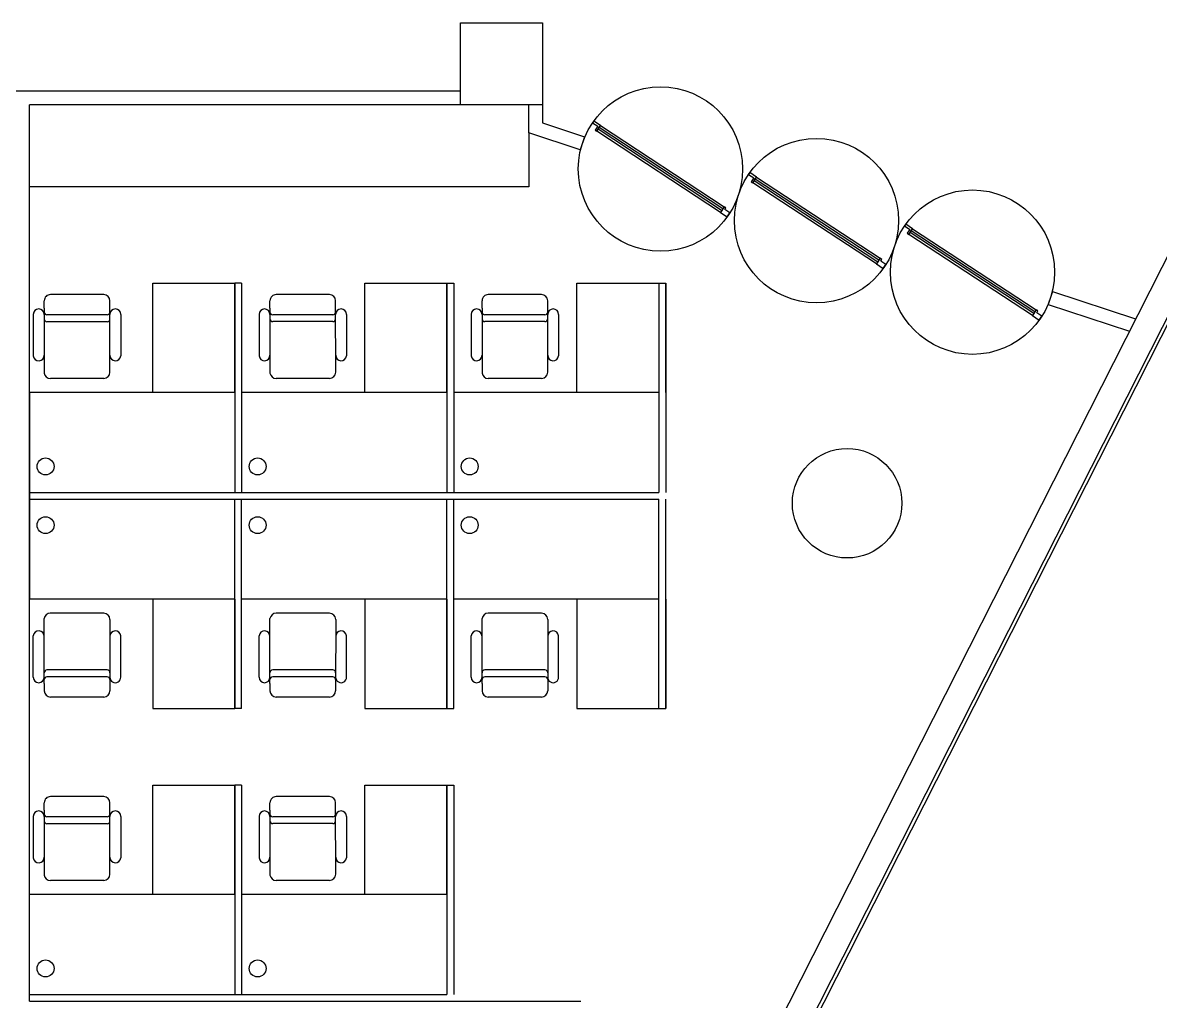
# Model space of a CAD drawing. Header units: millimetres. Extents: x -6877 to 48027, y -11108 to 34894.
# Drawn here: x 28119 to 36433, y -2063 to 5087 of the extents above; entities that cross this region are included whole.
import ezdxf

# ---------------------------------------------------------------- set-up
doc = ezdxf.new("R2010")
doc.units = ezdxf.units.MM
doc.header["$LTSCALE"] = 500
doc.layers.add('동물실', color=9, linetype='Continuous')

msp = doc.modelspace()

# ---------------------------------------------------------------- linework, layer by layer
at = {"layer": '동물실', "color": 251}
for p, q in [((31319, 5087.2), (31919, 5087.2)), ((31319, 4487.2), (31319, 5087.2)), ((31919, 5087.2), (31919, 4487.2)), ((31319, 4587.2), (27319, 4587.2)), ((31319, 4487.2), (28169, 4487.2)), ((28169, -2062.8), (28169, 4487.2)), ((31919, 4487.2), (31319, 4487.2)), ((31819, 4283.6), (31819, 4487.2)), ((31919, 4487.2), (31919, 4355.8)), ((31919, 4355.8), (32225.7, 4254.5)), ((32292.4, 4368.8), (32284.1, 4356.2)), ((32284.1, 4356.2), (32321.8, 4331.5)), ((32342.5, 4335.8), (32292.4, 4368.8)), ((32321.8, 4331.5), (32302.5, 4302.3)), ((32315.1, 4294), (32342.5, 4335.8)), ((32342.5, 4335.8), (33245.3, 3743.1)), ((31819, 4283.6), (31819, 3887.2)), ((32194.3, 4159.5), (31819, 4283.6)), ((32225.7, 4254.5), (32194.3, 4159.5)), ((32302.5, 4302.3), (32315.1, 4294)), ((33217.9, 3701.3), (32315.1, 4294)), ((33227.5, 3715.9), (32324.7, 4308.7)), ((33235.7, 3728.4), (32332.9, 4321.2)), ((36804.7, 4009.9), (29276.7, -10838.8)), ((33432.7, 3991.9), (33424.5, 3979.3)), ((33482.9, 3958.9), (33432.7, 3991.9)), ((33424.5, 3979.3), (33462.1, 3954.6)), ((33462.1, 3954.6), (33442.9, 3925.4)), ((33442.9, 3925.4), (33455.5, 3917.1)), ((33455.5, 3917.1), (33482.9, 3958.9)), ((34358.2, 3324.4), (33455.5, 3917.1)), ((34367.8, 3339), (33465.1, 3931.8)), ((34376.1, 3351.5), (33473.3, 3944.3)), ((33482.9, 3958.9), (34385.7, 3366.2)), ((31819, 3887.2), (28169, 3887.2)), ((33245.3, 3743.1), (33217.9, 3701.3)), ((33257.8, 3734.8), (33245.3, 3743.1)), ((33217.9, 3701.3), (33268, 3668.3)), ((33249.6, 3722.3), (33257.8, 3734.8)), ((33287.2, 3697.6), (33249.6, 3722.3)), ((33268, 3668.3), (33287.2, 3697.6)), ((33268, 3668.3), (33287.2, 3697.6)), ((36816.3, 3590.4), (29379.2, -11078.9)), ((36839.8, 3583.6), (29391.5, -11107.7)), ((34573.1, 3615), (34564.9, 3602.4)), ((34564.9, 3602.4), (34602.5, 3577.7)), ((34623.3, 3582), (34573.1, 3615)), ((34602.5, 3577.7), (34583.3, 3548.5)), ((34595.8, 3540.2), (34623.3, 3582)), ((34623.3, 3582), (35526, 2989.2)), ((34583.3, 3548.5), (34595.8, 3540.2)), ((35498.6, 2947.5), (34595.8, 3540.2)), ((35508.2, 2962.1), (34605.4, 3554.9)), ((35516.4, 2974.6), (34613.7, 3567.4)), ((34385.7, 3366.2), (34358.2, 3324.4)), ((34398.2, 3357.9), (34385.7, 3366.2)), ((34390, 3345.4), (34398.2, 3357.9)), ((34427.6, 3320.7), (34390, 3345.4)), ((34358.2, 3324.4), (34408.4, 3291.4)), ((34408.4, 3291.4), (34427.6, 3320.7)), ((34408.4, 3291.4), (34427.6, 3320.7)), ((29069, 2385.4), (29069, 3185.4)), ((29069, 3185.4), (29669, 3185.4)), ((29669, 2385.4), (29669, 3185.4)), ((29669, 3185.4), (29669, 1655.4)), ((29669, 3185.4), (29669, 1655.4)), ((29719, 3185.4), (29669, 3185.4)), ((29719, 3185.4), (29719, 1655.4)), ((30619, 2385.4), (30619, 3185.4)), ((30619, 3185.4), (31219, 3185.4)), ((31219, 2385.4), (31219, 3185.4)), ((31219, 3185.4), (31219, 1655.4)), ((31219, 3185.4), (31269, 3185.4)), ((31269, 3185.4), (31269, 1655.4)), ((32169, 2385.4), (32169, 3185.4)), ((32169, 3185.4), (32769, 3185.4)), ((32769, 3185.5), (32769, 1655.4)), ((32769, 3185.5), (32819, 3185.5)), ((32819, 3185.5), (32819, 1655.4)), ((32819, 2385.4), (32819, 3185.4)), ((28711, 3100.8), (28321, 3100.8)), ((30361, 3100.9), (29971, 3100.9)), ((31911, 3100.9), (31521, 3100.9)), ((35644.8, 3124.4), (35613.4, 3029.5)), ((35644.8, 3124.4), (36253.5, 2923.2)), ((28276.1, 3002.6), (28276.1, 3056.1)), ((28276.1, 3002.6), (28276.1, 2526.9)), ((28755.9, 3002.6), (28755.8, 3056.1)), ((28756.3, 2545.9), (28755.9, 3016.2)), ((29926.1, 3002.6), (29926.2, 3056.1)), ((29926.1, 3002.6), (29926.1, 2526.9)), ((30405.9, 3002.6), (30405.9, 3056.1)), ((30406.3, 2545.9), (30405.9, 3016.3)), ((31476.1, 3002.6), (31476.2, 3056.1)), ((31476.1, 3002.6), (31476.1, 2526.9)), ((31955.9, 3002.6), (31955.9, 3056.1)), ((31956.3, 2545.9), (31955.9, 3016.3)), ((35613.4, 3029.5), (36207.7, 2833)), ((28196.2, 2955.9), (28196.2, 2652.7)), ((28736, 2952.8), (28295.9, 2952.8)), ((28835.7, 2955.9), (28835.7, 2652.7)), ((29846.3, 2956), (29846.3, 2652.7)), ((30386.1, 2952.9), (29946, 2952.9)), ((30485.8, 2956), (30485.8, 2652.7)), ((31396.3, 2956), (31396.3, 2652.7)), ((31936.1, 2952.8), (31496, 2952.8)), ((32035.8, 2956), (32035.8, 2652.7)), ((35526, 2989.2), (35498.6, 2947.5)), ((35498.6, 2947.5), (35548.8, 2914.5)), ((35538.6, 2981), (35526, 2989.2)), ((35530.3, 2968.5), (35538.6, 2981)), ((35568, 2943.8), (35530.3, 2968.5)), ((35548.8, 2914.5), (35568, 2943.8)), ((35548.8, 2914.5), (35568, 2943.8)), ((28736.1, 2903), (28295.9, 2903)), ((30386.1, 2903.1), (29946, 2903.1)), ((31936.1, 2903.1), (31496, 2903.1)), ((28756.3, 2533.1), (28756.3, 2545.9)), ((30406.4, 2533.2), (30406.3, 2545.9)), ((31956.3, 2533.2), (31956.3, 2545.9)), ((28711.6, 2488.3), (28321, 2488.3)), ((30361.6, 2488.3), (29971, 2488.3)), ((31911.6, 2488.3), (31521, 2488.3)), ((29669, 2385.4), (28169, 2385.4)), ((28169, 2385.4), (28169, 875.4)), ((31219, 2385.4), (29719, 2385.4)), ((29719, 2385.4), (29719, 1655.4)), ((29719, 2385.4), (29719, 1655.4)), ((32769, 2385.4), (31269, 2385.4)), ((31269, 2385.4), (31269, 1655.4)), ((32819, 2385.4), (32819, 1655.4)), ((28169, 1655.4), (32769, 1655.4)), ((28169, 1605.4), (32769, 1605.4)), ((29669, 75.4), (29669, 1605.4)), ((29669, 75.4), (29669, 1605.4)), ((29719, 875.4), (29719, 1605.4)), ((29719, 875.4), (29719, 1605.4)), ((29719, 75.4), (29719, 1605.4)), ((31219, 75.4), (31219, 1605.4)), ((31269, 875.4), (31269, 1605.4)), ((31269, 75.4), (31269, 1605.4)), ((32769, 75.4), (32769, 1605.4)), ((32819, 875.4), (32819, 1605.4)), ((32819, 75.4), (32819, 1605.4)), ((29669, 875.4), (28169, 875.4)), ((29069, 875.4), (29069, 75.4)), ((29669, 875.4), (29669, 75.4)), ((31219, 875.4), (29719, 875.4)), ((30619, 875.4), (30619, 75.4)), ((31219, 875.4), (31219, 75.4)), ((32769, 875.4), (31269, 875.4)), ((32169, 875.4), (32169, 75.4)), ((32819, 875.4), (32819, 75.4)), ((28711.6, 772.5), (28321, 772.5)), ((30361.6, 772.5), (29971, 772.5)), ((31911.6, 772.5), (31521, 772.5)), ((28276.1, 258.2), (28276.1, 733.9)), ((28756.3, 714.9), (28755.9, 244.6)), ((28756.3, 727.7), (28756.3, 714.9)), ((29926.1, 258.2), (29926.1, 733.9)), ((30406.3, 714.9), (30405.9, 244.6)), ((30406.4, 727.7), (30406.3, 714.9)), ((31476.1, 258.2), (31476.1, 733.9)), ((31956.3, 714.9), (31955.9, 244.6)), ((31956.4, 727.7), (31956.3, 714.9)), ((28196.2, 304.8), (28196.2, 608.1)), ((28835.8, 304.8), (28835.8, 608.1)), ((29846.3, 304.9), (29846.3, 608.1)), ((30485.8, 304.9), (30485.8, 608.2)), ((31396.3, 304.9), (31396.3, 608.2)), ((32035.8, 304.9), (32035.8, 608.2)), ((28736.1, 357.7), (28296, 357.7)), ((30386.1, 357.8), (29946, 357.8)), ((31936.1, 357.8), (31496, 357.8)), ((28276.1, 258.2), (28276.2, 204.7)), ((28736, 308), (28296, 308)), ((28755.9, 258.2), (28755.8, 204.7)), ((29926.1, 258.2), (29926.2, 204.7)), ((30386.1, 308), (29946, 308)), ((30405.9, 258.2), (30405.9, 204.7)), ((31476.1, 258.2), (31476.2, 204.7)), ((31936.1, 308), (31496, 308)), ((31955.9, 258.2), (31955.9, 204.7)), ((28711, 159.9), (28321, 159.9)), ((30361, 160), (29971, 160)), ((31911, 160), (31521, 160)), ((29069, 75.4), (29669, 75.4)), ((29719, 75.4), (29669, 75.4)), ((30619, 75.4), (31219, 75.4)), ((31219, 75.4), (31269, 75.4)), ((32169, 75.4), (32769, 75.4)), ((32769, 75.4), (32819, 75.4)), ((29069, -1282.8), (29069, -482.8)), ((29069, -482.8), (29669, -482.8)), ((29669, -1282.8), (29669, -482.8)), ((29669, -482.8), (29669, -2012.8)), ((29669, -482.8), (29669, -2012.8)), ((29719, -482.8), (29669, -482.8)), ((29719, -482.8), (29719, -2012.8)), ((30619, -1282.8), (30619, -482.8)), ((30619, -482.8), (31219, -482.8)), ((31219, -1282.8), (31219, -482.8)), ((31219, -482.8), (31219, -2012.8)), ((31219, -482.8), (31269, -482.8)), ((31269, -482.8), (31269, -2012.8)), ((28711, -567.4), (28321, -567.4)), ((30361, -567.3), (29971, -567.3)), ((28276.1, -665.6), (28276.1, -612.1)), ((28755.9, -665.6), (28755.8, -612.1)), ((28756.3, -1122.3), (28755.9, -652)), ((29926.1, -665.6), (29926.2, -612.1)), ((30405.9, -665.6), (30405.9, -612.1)), ((30406.3, -1122.3), (30405.9, -651.9)), ((28196.2, -712.3), (28196.2, -1015.6)), ((28276.1, -665.6), (28276.1, -1141.3)), ((28736, -715.4), (28295.9, -715.4)), ((28835.7, -712.3), (28835.7, -1015.6)), ((29846.3, -712.2), (29846.3, -1015.5)), ((29926.1, -665.6), (29926.1, -1141.3)), ((30386.1, -715.4), (29946, -715.4)), ((30485.8, -712.2), (30485.8, -1015.5)), ((28736.1, -765.2), (28295.9, -765.2)), ((30386.1, -765.1), (29946, -765.1)), ((28756.3, -1135.1), (28756.3, -1122.3)), ((30406.4, -1135.1), (30406.3, -1122.3)), ((28711.6, -1179.9), (28321, -1179.9)), ((30361.6, -1179.9), (29971, -1179.9)), ((29669, -1282.8), (28169, -1282.8)), ((31219, -1282.8), (29719, -1282.8)), ((28169, -2012.8), (31219, -2012.8)), ((28169, -2062.8), (32199, -2062.8)), ((28169, -2062.8), (31219, -2062.8))]:
    msp.add_line(p, q, dxfattribs=at)
for centre, radius in [((32780.2, 4018.6), 600.5), ((33920.6, 3641.6), 600.5), ((35060.9, 3264.7), 600.5), ((34144.3, 1576.2), 400), ((28285.8, 1844.9), 61.9), ((29835.8, 1845), 61.9), ((31385.8, 1845), 61.9), ((28285.8, 1415.8), 61.9), ((29835.8, 1415.9), 61.9), ((31385.8, 1415.9), 61.9), ((28285.8, -1823.3), 61.9), ((29835.8, -1823.2), 61.9)]:
    msp.add_circle(centre, radius, dxfattribs=at)
for centre, radius, start, end in [((28320.9, 3056), 44.8, 89.9486, 179.9486), ((28711, 3056), 44.8, 0.05127, 90.05127), ((29971, 3056.1), 44.8, 89.9486, 179.9486), ((30361.1, 3056.1), 44.8, 0.05127, 90.05127), ((31521, 3056.1), 44.8, 89.9486, 179.9486), ((31911.1, 3056.1), 44.8, 0.05127, 90.05127), ((28236.1, 2955.9), 39.9, 359.9486, 179.9486), ((28795.8, 2955.9), 39.9, 0.05127, 180.05127), ((29886.2, 2955.9), 39.9, 359.9486, 179.9486), ((30445.9, 2955.9), 39.9, 0.05127, 180.05127), ((31436.2, 2955.9), 39.9, 359.9486, 179.9486), ((31995.9, 2955.9), 39.9, 0.05127, 180.05127), ((28295.9, 2922.9), 19.9, 179.9486, 269.9486), ((28296, 2972.7), 19.9, 179.9486, 269.9486), ((28736, 2972.7), 19.9, 270.05127, 0.05127), ((28736.1, 2922.9), 19.9, 270.05127, 0.05127), ((29945.9, 2923), 19.9, 179.9486, 269.9486), ((29946, 2972.8), 19.9, 179.9486, 269.9486), ((30386, 2972.8), 19.9, 270.05127, 0.05127), ((30386.1, 2923), 19.9, 270.05127, 0.05127), ((31495.9, 2923), 19.9, 179.9486, 269.9486), ((31496, 2972.8), 19.9, 179.9486, 269.9486), ((31936, 2972.8), 19.9, 270.05127, 0.05127), ((31936.1, 2923), 19.9, 270.05127, 0.05127), ((28235.9, 2657.3), 39.9, 186.6393, 359.9486), ((28796.1, 2657.3), 39.9, 180.05127, 353.36057), ((29885.9, 2657.3), 39.9, 186.6393, 359.9486), ((30446.1, 2657.3), 39.9, 180.05127, 353.36057), ((31435.9, 2657.3), 39.9, 186.6393, 359.9486), ((31996.1, 2657.3), 39.9, 180.05127, 353.36057), ((28320.4, 2533.1), 44.8, 187.94088, 269.9486), ((28711.5, 2533.1), 44.8, 270.05127, 0.05127), ((29970.5, 2533.1), 44.8, 187.94088, 269.9486), ((30361.6, 2533.1), 44.8, 270.05127, 0.05127), ((31520.5, 2533.1), 44.8, 187.94088, 269.9486), ((31911.6, 2533.1), 44.8, 270.05127, 0.05127), ((28320.5, 727.7), 44.8, 90.05179, 172.0595), ((28711.5, 727.7), 44.8, 359.94911, 89.94911), ((29970.5, 727.7), 44.8, 90.05179, 172.0595), ((30361.6, 727.7), 44.8, 359.94911, 89.94911), ((31520.5, 727.7), 44.8, 90.05179, 172.0595), ((31911.6, 727.8), 44.8, 359.94911, 89.94911), ((28235.9, 603.5), 39.9, 0.05179, 173.36109), ((28796.1, 603.5), 39.9, 6.63981, 179.94911), ((29885.9, 603.5), 39.9, 0.05179, 173.36109), ((30446.1, 603.5), 39.9, 6.63981, 179.94911), ((31435.9, 603.5), 39.9, 0.05179, 173.36109), ((31996.1, 603.6), 39.9, 6.63981, 179.94911), ((28295.9, 337.8), 19.9, 90.05179, 180.05179), ((28736.1, 337.8), 19.9, 359.94911, 89.94911), ((29946, 337.9), 19.9, 90.05179, 180.05179), ((30386.1, 337.9), 19.9, 359.94911, 89.94911), ((31495.9, 337.9), 19.9, 90.05179, 180.05179), ((31936.1, 337.9), 19.9, 359.94911, 89.94911), ((28236.1, 304.9), 39.9, 180.05179, 0.05179), ((28296, 288.1), 19.9, 90.05179, 180.05179), ((28736, 288.1), 19.9, 359.94911, 89.94911), ((28795.9, 304.9), 39.9, 179.94911, 359.94911), ((29886.2, 304.9), 39.9, 180.05179, 0.05179), ((29946, 288.1), 19.9, 90.05179, 180.05179), ((30386.1, 288.1), 19.9, 359.94911, 89.94911), ((30445.9, 304.9), 39.9, 179.94911, 359.94911), ((31436.2, 304.9), 39.9, 180.05179, 0.05179), ((31496, 288.1), 19.9, 90.05179, 180.05179), ((31936, 288.1), 19.9, 359.94911, 89.94911), ((31995.9, 304.9), 39.9, 179.94911, 359.94911), ((28321, 204.7), 44.8, 180.05179, 270.05179), ((28711.1, 204.7), 44.8, 269.94911, 359.94911), ((29971, 204.8), 44.8, 180.05179, 270.05179), ((30361.1, 204.8), 44.8, 269.94911, 359.94911), ((31521, 204.8), 44.8, 180.05179, 270.05179), ((31911.1, 204.8), 44.8, 269.94911, 359.94911), ((28320.9, -612.2), 44.8, 89.9486, 179.9486), ((28711, -612.2), 44.8, 0.05127, 90.05127), ((29971, -612.1), 44.8, 89.9486, 179.9486), ((30361.1, -612.1), 44.8, 0.05127, 90.05127), ((28236.1, -712.3), 39.9, 359.9486, 179.9486), ((28295.9, -745.3), 19.9, 179.9486, 269.9486), ((28296, -695.5), 19.9, 179.9486, 269.9486), ((28736, -695.5), 19.9, 270.05127, 0.05127), ((28736.1, -745.3), 19.9, 270.05127, 0.05127), ((28795.8, -712.3), 39.9, 0.05127, 180.05127), ((29886.2, -712.3), 39.9, 359.9486, 179.9486), ((29945.9, -745.2), 19.9, 179.9486, 269.9486), ((29946, -695.5), 19.9, 179.9486, 269.9486), ((30386, -695.5), 19.9, 270.05127, 0.05127), ((30386.1, -745.2), 19.9, 270.05127, 0.05127), ((30445.9, -712.3), 39.9, 0.05127, 180.05127), ((28235.9, -1010.9), 39.9, 186.6393, 359.9486), ((28796.1, -1010.9), 39.9, 180.05127, 353.36057), ((29885.9, -1010.9), 39.9, 186.6393, 359.9486), ((30446.1, -1010.9), 39.9, 180.05127, 353.36057), ((28320.4, -1135.1), 44.8, 187.94088, 269.9486), ((28711.5, -1135.1), 44.8, 270.05127, 0.05127), ((29970.5, -1135.1), 44.8, 187.94088, 269.9486), ((30361.6, -1135.1), 44.8, 270.05127, 0.05127)]:
    msp.add_arc(centre, radius, start, end, dxfattribs=at)

doc.saveas('drawing.dxf')
